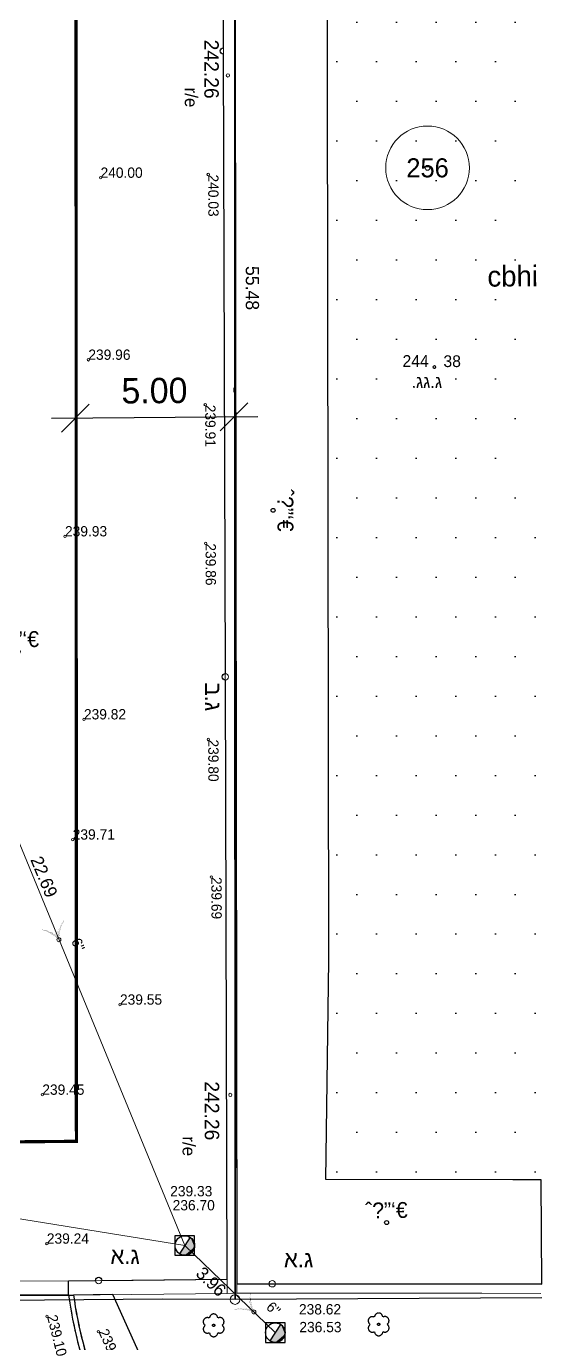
# Model space of a CAD drawing. Extents: x 231477 to 231608, y 633071 to 633188.
# Drawn here: x 231547.08 to 231563.4, y 633110.84 to 633152.36 of the extents above; entities that cross this region are included whole.
import ezdxf
from ezdxf.enums import TextEntityAlignment as Align

# ---------------------------------------------------------------- set-up
doc = ezdxf.new("R2010")
doc.units = 0
doc.header["$MEASUREMENT"] = 0
for name, pattern in [('DASHDOT', [1, 0.5, -0.25, 0, -0.25]), ('DASHED2', [9.524999999999999, 6.35, -3.175]), ('HIDDEN', [0.375, 0.25, -0.125])]:
    doc.linetypes.add(name, pattern=pattern)
for name, color, linetype, lineweight in [('1502', 7, 'Continuous', 20), ('1505', 7, 'Continuous', 20), ('1603', 8, 'Continuous', 20), ('1609', 8, 'Continuous', 20), ('1610', 8, 'Continuous', 20), ('2401', 7, 'Continuous', 30), ('2404', 7, 'HIDDEN', 30), ('2602', 8, 'Continuous', 20), ('2612', 8, 'Continuous', 20), ('2805', 3, 'DASHED2', 25), ('2810', 3, 'DASHED2', 25), ('4801', 25, 'Continuous', 20)]:
    doc.layers.add(name, color=color, linetype=linetype, lineweight=lineweight)
for name, color, linetype in [('1802', 15, 'Continuous'), ('1803', 240, 'DASHDOT'), ('2200', 7, 'Continuous'), ('2299', 7, 'Continuous'), ('4804', 25, 'Continuous')]:
    doc.layers.add(name, color=color, linetype=linetype)
doc.styles.add('H1', font='MIRYL')
doc.styles.add('hebtext', font='hebtxt.shx')
doc.styles.add('MAVAT_HEBTXT', font='HEBTXT')
doc.styles.add('MIRYL', font='miryl', dxfattribs={"height": 0.5})
doc.dimstyles.new('KB', dxfattribs={"dimtxt": 0.8, "dimasz": 0.88, "dimexe": 0.78, "dimexo": 0.9125, "dimgap": 0.44, "dimtad": 1, "dimzin": 0, "dimdsep": 46, "dimtxsty": 'Standard', "dimblk": 'OBLIQUE', "dimcen": 0.29, "dimdle": 0.75, "dimadec": 0, "dimazin": 0, "dimtfac": 1, "dimtofl": 0, "dimtmove": 0, "dimatfit": 3, "dimldrblk": 'OBLIQUE', "dimfxl": 1, "dimtolj": 1, "dimtzin": 0, "dimarcsym": 0})

# ---------------------------------------------------------------- blocks, each defined once
blk = doc.blocks.new('2801')
blk.add_circle((0, 0), 0.0362178538504536)
for centre, start, end in [((-0.1991469816828612, 0.1132156491978094), 63.29374363292867, 237.469539213029), ((-0.0015258625644492, 0.2290741698467173), 3.293743634627335, 177.4695392152514), ((0.197621119118412, 0.1158585206489079), 303.2937436350329, 117.4695392141759), ((-0.197621119118412, -0.1158585206489078), 123.2937436350328, 297.4695392141759), ((0.0015258625644492, -0.2290741698117926), 183.2937436346273, 357.4695392152515), ((0.1991469816828612, -0.1132156491628848), 243.2937436329287, 57.46953921302892)]:
    blk.add_arc(centre, 0.1297199659328796, start, end)
at = {"style": 'hebtext'}
for tag, p in [('VEGETATION_NUM', (0.0081991291372105, 1.922118141592111)), ('HIGHT', (0.0081991291372105, 1.281696232877414)), ('VEGETATION_TYPE', (0.0081991291372105, 0.6491807670216077))]:
    blk.add_attdef(tag, p, '', height=0.375, dxfattribs=at)
blk = doc.blocks.new('2602')
at = {"color": 2}
blk.add_circle((0, 0), 0.25, dxfattribs=at)
at = {"style": 'hebtext'}
blk.add_attdef('FENCE_TYPE', (0.9248771555597264, 1.298807076621775), '', height=1.3, dxfattribs=at)
blk = doc.blocks.new('1603')
blk.add_circle((0, 0), 0.25)
at = {"style": 'hebtext'}
blk.add_attdef('BLK-NO', (-4.662748283841212, 1), '', height=1.3, dxfattribs=at)
blk = doc.blocks.new('1505')
blk.add_circle((0, 0), 0.15)
at = {"style": 'hebtext'}
for tag, p in [('METER', (-10.33333333333333, -0.0036900374141429)), ('CENTIMETER', (1, -0.0036900396827539))]:
    blk.add_attdef(tag, p, '', height=1.3, dxfattribs=at)
at = {"style": 'hebtext', "flags": 1}
blk.add_attdef('HEIGHT', (1, -0.0036900374141429), '', height=1.3, dxfattribs=at)
blk = doc.blocks.new('2401')
at = {"color": 2}
blk.add_circle((0, 0), 0.25, dxfattribs=at)
at = {"style": 'hebtext'}
blk.add_attdef('COVER_TYPE', (-10, 1), '', height=1.3, dxfattribs=at)
blk = doc.blocks.new('1502')
blk.add_circle((0, 0), 0.15)
at = {"style": 'hebtext'}
for tag, p in [('METER', (-10.33333333333333, -0.003690037414142866)), ('CENTIMETER', (1, -0.003690039682753943))]:
    blk.add_attdef(tag, p, '', height=1.3, dxfattribs=at)
at = {"style": 'hebtext', "flags": 1}
blk.add_attdef('HEIGHT', (1, -0.003690037414142866), '', height=1.3, dxfattribs=at)
blk = doc.blocks.new('*U29', base_point=(1.230658689674374, -0.0519636970368047))
at = {"color": 0}
for points in [[(0.7512456561167957, 0.9761408712099022), (0.6635266320725535, 1.037763674837019), (-0.4773631639585453, -1.135493481256615), (-0.667287318641702, -1.035349540329616)], [(0.7512456561167957, 0.9761408712099022), (-0.4773631639585453, -1.135493481256615), (-0.0114646758281343, -1.231701910970725)], [(1.214980411389018, -0.202592290627634), (0.7512456561167957, 0.9761408712099022), (-0.0114646758281343, -1.231701910970725)], [(1.138668258284804, 0.4697399640816512), (1.039799840127674, 0.6603312265456209), (0.7512456561167957, 0.9761408712099022), (0.9093376299923724, 0.8308586588347242)], [(1.214980411389018, -0.202592290627634), (1.230658689674374, -0.0519636970368047), (0.7512456561167957, 0.9761408712099022), (1.138668258284804, 0.4697399640816512)], [(1.230658689674374, -0.0519636970368047), (1.230658689674374, 0.0519636970368075), (1.138668258284804, 0.4697399640816512), (1.20293881760789, 0.2648758905089526)], [(-0.4773631639585453, -1.135493481256615), (-0.2729345710959236, -1.201136027343058), (-0.0114646758281343, -1.231701910970725), (-0.0602129994021092, -1.23028266304284)], [(-0.0114646758281343, -1.231701910970725), (0.4320401354000978, -1.153500046677175), (1.214980411389018, -0.202592290627634), (0.9509077560495413, -0.7829402759889207)], [(-0.0114646758281343, -1.231701910970725), (0.0114646758281243, -1.231701910970725), (0.4320401354000978, -1.153500046677175), (0.2251732939102499, -1.210998771258827)], [(0.4320401354000978, -1.153500046677175), (0.6257796559986719, -1.060952806876425), (0.9509077560495413, -0.7829402759889207), (0.8005051784095101, -0.9361690529067596)], [(0.9509077560495413, -0.7829402759889207), (1.072417482704548, -0.6059222549720545), (1.214980411389018, -0.202592290627634), (1.161342346817009, -0.4104935928493177)]]:
    blk.add_solid(points, dxfattribs=at)
blk = doc.blocks.new('4804')
at = {"layer": '4804'}
blk.add_lwpolyline([(1.230658689674374, -1.231701910970725), (1.230658689674374, 1.226115524678805), (-1.239530797892768, 1.226115524678806), (-1.239530797892768, -1.231701910970725)], close=True, dxfattribs=at)
blk.add_lwpolyline([(1.230658689674374, -0.0519636970368047), (1.230658689674374, 0.0519636970368075, 0.2446433032628448), (0.6635266320725535, 1.037763674837019), (-0.667287318641702, -1.035349540329616, 0.1417364557809968), (-0.0114646758281343, -1.231701910970725), (0.0114646758281243, -1.231701910970725, 0.3992067370255515)], format="xyb", close=True, dxfattribs=at)
blk.add_lwpolyline([(0.6635266320725536, 1.037763674837019), (-0.6672873186417019, -1.035349540329616)], dxfattribs=at)
blk.add_circle((0, 0), 1.23175526639052, dxfattribs=at)
blk.add_blockref('*U29', (1.230658689674374, -0.0519636970368047), dxfattribs=at)
at = {"style": 'hebtext', "flags": 1}
for tag, p in [('NAME', (3.5952, 29.23090000000001)), ('COVER', (3.5952, 18.6983)), ('MATERIAL', (3.5952, 8.165700000000001)), ('TL', (2.95, -2.366899999999999)), ('MANH_TYPE', (3.5952, -2.366899999999999)), ('IL', (3.5952, -12.8995))]:
    blk.add_attdef(tag, p, '', height=1.3, dxfattribs=at)
at = {"style": 'hebtext'}
blk.add_attdef('NUMBER', (-0.0178694757477308, 2.233081841516808), '', height=1.3, dxfattribs=at)
blk = doc.blocks.new('4801')
at = {"layer": '4801'}
h = blk.add_hatch(color=256, dxfattribs=at)
edge = h.paths.add_edge_path()
edge.add_arc((1.951796283976446, 4.629683997832347), 5.024289268536314, 218.5861443957757, 247.1405366424412, ccw=False)
edge.add_arc((1.616046051385483, 3.690328592707159), 4.208830611079295, 211.4224145843073, 241.4224186509375)
edge.add_arc((1.818801628223892, -3.933483114227042), 4.509767381639857, 119.4318065499664, 147.2842538676045)
edge.add_arc((2.038908667029899, -4.74471416199888), 5.164248351073208, 113.2542669746959, 141.0190519870867, ccw=False)
at = {"layer": '4801', "const_width": 0.0075}
for points in [[(-1.975546539713823, 1.496082076857419, 0.1194662978093999), (-0.6740707384166209, -1.8e-15)], [(-0.6740707384166209, -1.3e-15, 0.1112868346322247), (-1.975546539713823, -1.496082076857418)]]:
    blk.add_lwpolyline(points, format="xyb", dxfattribs=at)
blk.add_lwpolyline([(3.3e-15, -1.8e-15, -0.1252407565816883), (-1.975546539713821, 1.496082076857424, 0.1316525156389632), (-0.3972408522930739, -0.0057410706290888, 0.1221310861767508), (-1.975546539713823, -1.496082076857418, -0.1217428999724354)], format="xyb", close=True, dxfattribs=at)
at = {"layer": '4801'}
blk.add_circle((0, 0), 0.25, dxfattribs=at)
at = {"layer": '4801', "style": 'hebtext', "text_generation_flag": 4}
blk.add_attdef('NUMBER', (0.2365548572705025, -12.93560612945274), '', height=1.3, rotation=180, dxfattribs=at)
blk.add_attdef('DIAM', (0.2189825421691554, -14.12717828938853), '', height=1.3, dxfattribs=at)
at = {"layer": '4801', "style": 'hebtext', "flags": 1}
for tag, p in [('IL_IN', (0.213213127994984, -19.56644402450326)), ('IL_OUT', (0.3043800552032296, -24.66385936254431)), ('MATERIAL', (0.0821262136855623, -26.33095549474041)), ('SLOPE', (0.1577540958296524, -27.59932109384416))]:
    blk.add_attdef(tag, p, '', height=1.3, dxfattribs=at)
blk = doc.blocks.new('1610')
blk.add_circle((0, 0), 0.15)
at = {"style": 'hebtext'}
for tag, p in [('NUMBER', (-2.144338194362382, 1.235607804380268)), ('NAME', (-2.187068306901395, -2.128200553687821))]:
    blk.add_attdef(tag, p, '', height=1.3, dxfattribs=at)
at = {"style": 'hebtext', "flags": 1}
blk.add_attdef('HEIGHT', (-2.098538690505919, -4.164189898902717), '', height=1.3, dxfattribs=at)
blk = doc.blocks.new('1609')
for points in [[(0, 0, 0, 0, 0), (-5.34193266591712, 0, 0.3, 0, 0), (-5.989351696134506, 0, 0, 0, 0)], [(0, 0, 0, 0, 0), (5.34193266591712, 0, 0.3, 0, 0), (5.989351696134506, 0, 0, 0, 0)], [(0, 0, 0, 0, 0), (5.34193266591712, 0, 0.3, 0, 0), (5.989351696134506, 0, 0, 0, 0)], [(0, 0, 0, 0, 0), (5.34193266591712, 0, 0.3, 0, 0), (5.989351696134506, 0, 0, 0, 0)]]:
    blk.add_lwpolyline(points, format="xyseb")
at = {"style": 'hebtext'}
blk.add_attdef('LENGTH', text='', height=1.3, dxfattribs=at).set_placement((-0.001331343670488039, 1), align=Align.CENTER)
blk = doc.blocks.new('_Oblique')
at = {"color": 0, "linetype": 'ByBlock', "lineweight": -2}
blk.add_line((-0.5, -0.5), (0.5, 0.5), dxfattribs=at)
blk = doc.blocks.new('*D64')
at = {"layer": '1803', "color": 0, "linetype": 'Continuous', "lineweight": -2, "transparency": 16777216}
for p, q in [((231553.6186180254, 633140.9690987025), (231553.6197285008, 633140.8366033563)), ((231548.6187936291, 633140.9271939666), (231548.6199041046, 633140.7946986203)), ((231547.876467584, 633140.0084403042), (231554.3762392991, 633140.0629164609))]:
    blk.add_line(p, q, dxfattribs=at)
at = {"layer": '1803', "color": 0, "linetype": 'Continuous', "lineweight": -2, "transparency": 16777216, "xscale": 0.88, "yscale": 0.88, "zscale": 0.88}
for p, rotation in [((231548.6264412434, 633140.0147260146), 180.4801985240939), ((231553.6262656397, 633140.0566307505), 0.4801985240938893)]:
    blk.add_blockref('_Oblique', p, dxfattribs=dict(at, rotation=rotation))
at = {"layer": '1803', "color": 0, "linetype": 'Continuous', "transparency": 16777216, "insert": (231551.1193134459, 633140.875648881), "char_height": 0.8, "attachment_point": 5, "rotation": 0.4801985240938893}
blk.add_mtext('\\A1;5.00', dxfattribs=at)

msp = doc.modelspace()

# ---------------------------------------------------------------- hatches: boundary and pattern name
at = {"layer": '2299'}
h = msp.add_hatch(dxfattribs=at)
h.set_pattern_fill('DOTS', color=256, scale=20, style=0)
h.set_pattern_definition([(0, (0, 0), (0.625, 1.25), [0, -1.25])])
h.paths.add_polyline_path([(231563.3149419324, 633115.9997747468), (231562.795624992, 633177.6411621557), (231556.5364846228, 633177.6476589057), (231556.6203725788, 633122.9186663324), (231556.5285302429, 633116.0080028343), (231562.422984135, 633115.9980875179)])

# ---------------------------------------------------------------- linework, layer by layer
at = {"layer": '1603'}
msp.add_circle((231559.733212773, 633147.9043710417), 1.317955731402591, dxfattribs=at)
at = {"layer": '1802'}
msp.add_lwpolyline([(231563.338663483, 633112.2829745758), (231553.6600051583, 633112.2256933033), (231553.64, 633167.71), (231553.5897226817, 633175.6684111686)], dxfattribs=at)
msp.add_lwpolyline([(231553.64, 633167.71), (231553.6600051583, 633112.2256933033), (231551.3728330676, 633112.2377901769), (231516.6425598369, 633111.9441730139), (231516.19, 633167.78)], close=True, dxfattribs=at)
at = {"layer": '1803', "ltscale": 1.5, "const_width": 0.1}
msp.add_lwpolyline([(231548.641799086, 633162.7193336972), (231548.6582059058, 633117.215018819), (231521.6018568587, 633116.9862786535), (231521.2307666069, 633162.770569272)], close=True, dxfattribs=at)
at = {"layer": '2200'}
msp.add_lwpolyline([(231563.3122020364, 633115.999769564), (231562.422984135, 633115.9980875179), (231556.5285302429, 633116.0080028343), (231556.6203725788, 633122.9186663324), (231556.534635794, 633178.853845629)], dxfattribs=at)
at = {"layer": '2401'}
msp.add_lwpolyline([(231556.534635794, 633178.853845629), (231553.4616340434, 633178.8366683694), (231553.3844041929, 633167.7128338618), (231553.64, 633167.71), (231553.7141684477, 633112.7232265286), (231554.7343364407, 633112.7231600755), (231554.9343294311, 633112.723147048), (231561.4416125426, 633112.7227231674), (231563.3426003681, 633112.7168000973), (231563.3149419324, 633115.9997747468), (231562.422984135, 633115.9980875179), (231556.5285302429, 633116.0080028343), (231556.6203725788, 633122.9186663324)], close=True, dxfattribs=at)
msp.add_lwpolyline([(231540.8710043444, 633112.3482909338), (231548.4091094849, 633112.3673482992), (231548.4043707052, 633112.8173233474), (231549.2611502099, 633112.8263462685, -1), (231549.4611391202, 633112.828452393), (231553.4137253807, 633112.8700778916), (231553.3569198273, 633131.7557086049, -0.4150948195394251), (231553.2566190415, 633131.8557081525, -0.4133328539246696), (231553.3563182557, 633131.9557077001), (231553.2975656415, 633151.4886601623, -0.4150948195650902), (231553.1972648557, 633151.5886597099, -0.4133328539502967), (231553.2969640699, 633151.6886592575), (231553.2495190867, 633167.462265471)], format="xyb", dxfattribs=at)
msp.add_lwpolyline([(231549.8021228899, 633112.3820184099), (231548.5652727512, 633112.3689928867, 0.1147258592170058), (231550.6984188465, 633106.7956539257, 0.1490063053273535), (231551.8217774639, 633106.5165912779), (231556.0858422699, 633106.5420963052), (231556.0786419606, 633107.7335919393), (231551.91, 633107.723)], format="xyb", close=True, dxfattribs=at)
at = {"layer": '2404'}
msp.add_lwpolyline([(231563.3955522408, 633106.4315691588), (231551.8262339771, 633106.3616778763, -0.1527455881596476), (231550.5890065311, 633106.6809030452, -0.1157439157762755), (231548.4091094849, 633112.3673482992), (231548.5652727512, 633112.3689928867, 0.1147258592189907), (231550.6984188466, 633106.7956539256, 0.1490063053126964), (231551.8217774639, 633106.5165912779), (231563.3942527848, 633106.5858107462)], format="xyb", close=True, dxfattribs=at)
at = {"layer": '2602'}
for points in [[(231553.64, 633167.71), (231553.7150708094, 633112.4232264691)], [(231553.2495190867, 633167.462265471), (231553.4150789551, 633112.4200671933)], [(231548.4043707052, 633112.8173233474), (231553.4137253806, 633112.8700778916)], [(231548.4043707052, 633112.8173233474), (231548.4091094849, 633112.3673482992)], [(231563.3017744965, 633112.716927302), (231561.4416125426, 633112.7227231674), (231553.7147545333, 633112.7232264904)], [(231548.409109485, 633112.3673482992), (231553.4150789551, 633112.4200671931)], [(231553.7150708094, 633112.4232264691), (231553.4150789551, 633112.4200671931)], [(231563.3042889468, 633112.4169180114), (231561.441135405, 633112.4227231978), (231553.7150708094, 633112.4232264691)]]:
    msp.add_lwpolyline(points, dxfattribs=at)
at = {"layer": '2602', "elevation": 239.227}
msp.add_lwpolyline([(231549.80212289, 633112.3820184098), (231551.91, 633107.723)], dxfattribs=at)
at = {"layer": '2612', "elevation": 239.55}
msp.add_lwpolyline([(231540.8859639151, 633112.7877363771), (231548.4043707052, 633112.8173233474)], dxfattribs=at)
at = {"layer": '2810'}
msp.add_lwpolyline([(231548.4091094849, 633112.3673482992), (231540.8710043444, 633112.3482909338), (231540.6307672208, 633110.5894888169), (231540.3063804347, 633109.3596214573, -0.0696662436572656), (231539.5977073477, 633107.4406129378, -0.2495830519447372), (231538.2431186042, 633106.3674940157), (231537.424247909, 633106.3575766392), (231537.7260573788, 633106.0997626261), (231550.7298939444, 633106.1814295353), (231550.9773074739, 633106.4911661713, -0.05061525410363926), (231550.5890065311, 633106.6809030452, -0.115743915776275)], format="xyb", close=True, dxfattribs=at)
at = {"layer": '4801'}
for points in [[(231543.4334185372, 633134.9137852573), (231552.0755892667, 633113.9304821003)], [(231535.0740646971, 633116.6725296277), (231552.0755892667, 633113.9304821003)]]:
    msp.add_lwpolyline(points, dxfattribs=at)
at = {"layer": '4804'}
msp.add_lwpolyline([(231552.0755892667, 633113.9304821003), (231554.93, 633111.184)], dxfattribs=at)

# ---------------------------------------------------------------- block references
at = {"layer": '1502'}
ref = msp.add_blockref('1502', (231553.439, 633150.819, 242.262), dxfattribs=dict(at, xscale=0.35, yscale=0.35, zscale=0.35, rotation=270.0280165950722))
ref.add_attrib('HEIGHT', '242.26', (231552.6921761928, 633151.9448731849, 242.262), dxfattribs={"layer": '0', "height": 0.4549999999999998, "rotation": 270.0280165934016, "style": 'hebtext'})
ref = msp.add_blockref('1502', (231549.4187619048, 633147.5893333333, 239.997), dxfattribs=dict(at, xscale=0.25, yscale=0.25, zscale=0.25))
ref.add_attrib('HEIGHT', '240.00', (231549.4187619048, 633147.5893333333, 239.997), dxfattribs={"layer": '0', "height": 0.325, "style": 'hebtext'})
ref = msp.add_blockref('1502', (231552.8140391026, 633147.6936125617, 240.031), dxfattribs=dict(at, xscale=0.25, yscale=0.25, zscale=0.25))
ref.add_attrib('HEIGHT', '240.03', (231552.8140391026, 633147.6936125617, 240.031), dxfattribs={"layer": '0', "height": 0.325, "rotation": 270.1723379988538, "style": 'hebtext'})
ref = msp.add_blockref('1502', (231549.0342857143, 633141.8513333333, 239.959), dxfattribs=dict(at, xscale=0.25, yscale=0.25, zscale=0.25))
ref.add_attrib('HEIGHT', '239.96', (231549.0342857143, 633141.8513333333, 239.959), dxfattribs={"layer": '0', "height": 0.325, "style": 'hebtext'})
ref = msp.add_blockref('1502', (231552.7196049868, 633140.4349381385, 239.913), dxfattribs=dict(at, xscale=0.25, yscale=0.25, zscale=0.25))
ref.add_attrib('HEIGHT', '239.91', (231552.7196049868, 633140.4349381385, 239.913), dxfattribs={"layer": '0', "height": 0.325, "rotation": 270.1723379988538, "style": 'hebtext'})
ref = msp.add_blockref('1502', (231548.2977619048, 633136.2843333334, 239.929), dxfattribs=dict(at, xscale=0.25, yscale=0.25, zscale=0.25))
ref.add_attrib('HEIGHT', '239.93', (231548.2977619048, 633136.2843333334, 239.929), dxfattribs={"layer": '0', "height": 0.325, "style": 'hebtext'})
ref = msp.add_blockref('1502', (231552.7310103838, 633136.0648372367, 239.855), dxfattribs=dict(at, xscale=0.25, yscale=0.25, zscale=0.25))
ref.add_attrib('HEIGHT', '239.86', (231552.7310103838, 633136.0648372367, 239.855), dxfattribs={"layer": '0', "height": 0.325, "rotation": 270.1723379988538, "style": 'hebtext'})
ref = msp.add_blockref('1502', (231548.8947619048, 633130.5153333333, 239.823), dxfattribs=dict(at, xscale=0.25, yscale=0.25, zscale=0.25))
ref.add_attrib('HEIGHT', '239.82', (231548.8947619048, 633130.5153333333, 239.823), dxfattribs={"layer": '0', "height": 0.325, "style": 'hebtext'})
ref = msp.add_blockref('1502', (231552.8145354711, 633129.8827015023, 239.801), dxfattribs=dict(at, xscale=0.25, yscale=0.25, zscale=0.25))
ref.add_attrib('HEIGHT', '239.80', (231552.8145354711, 633129.8827015023, 239.801), dxfattribs={"layer": '0', "height": 0.325, "rotation": 270.1723379988538, "style": 'hebtext'})
ref = msp.add_blockref('1502', (231548.5414761905, 633126.7263333333, 239.712), dxfattribs=dict(at, xscale=0.25, yscale=0.25, zscale=0.25))
ref.add_attrib('HEIGHT', '239.71', (231548.5414761905, 633126.7263333333, 239.712), dxfattribs={"layer": '0', "height": 0.325, "style": 'hebtext'})
ref = msp.add_blockref('1502', (231552.9139576476, 633125.5468625659, 239.692), dxfattribs=dict(at, xscale=0.25, yscale=0.25, zscale=0.25))
ref.add_attrib('HEIGHT', '239.69', (231552.9139576476, 633125.5468625659, 239.692), dxfattribs={"layer": '0', "height": 0.325, "rotation": 270.1723379988538, "style": 'hebtext'})
ref = msp.add_blockref('1502', (231550.0317619048, 633121.5223333333, 239.548), dxfattribs=dict(at, xscale=0.25, yscale=0.25, zscale=0.25))
ref.add_attrib('HEIGHT', '239.55', (231550.0317619048, 633121.5223333333, 239.548), dxfattribs={"layer": '0', "height": 0.325, "style": 'hebtext'})
ref = msp.add_blockref('1502', (231547.5817619048, 633118.6813333333, 239.447), dxfattribs=dict(at, xscale=0.25, yscale=0.25, zscale=0.25))
ref.add_attrib('HEIGHT', '239.45', (231547.5817619048, 633118.6813333333, 239.447), dxfattribs={"layer": '0', "height": 0.325, "style": 'hebtext'})
ref = msp.add_blockref('1502', (231553.5126623189, 633118.6772998029, 242.0819), dxfattribs=dict(at, xscale=0.35, yscale=0.35, zscale=0.35, rotation=270.0280165950722))
ref.add_attrib('HEIGHT', '242.26', (231552.7055870072, 633119.1063200765, 242.0819), dxfattribs={"layer": '0', "height": 0.4549999999999998, "rotation": 270.0280165934016, "style": 'hebtext'})
ref = msp.add_blockref('1502', (231547.7252380952, 633113.9873333332, 239.24), dxfattribs=dict(at, xscale=0.25, yscale=0.25, zscale=0.25))
ref.add_attrib('HEIGHT', '239.24', (231547.7252380952, 633113.9873333332, 239.24), dxfattribs={"layer": '0', "height": 0.325, "style": 'hebtext'})
ref = msp.add_blockref('1502', (231547.7285181342, 633111.6989276706, 239.097043457), dxfattribs=dict(at, xscale=0.25, yscale=0.25, zscale=0.25))
ref.add_attrib('HEIGHT', '239.10', (231547.7285181342, 633111.6989276706, 239.097043457), dxfattribs={"layer": '0', "height": 0.325, "rotation": 284.0050770001943, "style": 'hebtext'})
ref = msp.add_blockref('1502', (231549.3477350215, 633111.2107663917, 239.227), dxfattribs=dict(at, xscale=0.25, yscale=0.25, zscale=0.25))
ref.add_attrib('HEIGHT', '239.23', (231549.3477350215, 633111.2107663917, 239.227), dxfattribs={"layer": '0', "height": 0.325, "rotation": 294.3433959998104, "style": 'hebtext'})
at = {"layer": '1505'}
ref = msp.add_blockref('1505', (231559.947903342, 633141.6239396312, 244.38), dxfattribs=dict(at, xscale=0.2856341731312568, yscale=0.2856341731312568, zscale=0.2856341731312568, rotation=359.9171645950722))
ref.add_attrib('METER', '244', (231558.9434209219, 633141.6291874886, 244.38), dxfattribs={"layer": '0', "height": 0.3713244250726223, "rotation": 359.9171645950711, "style": 'hebtext'})
ref.add_attrib('CENTIMETER', '38', (231560.2335356926, 633141.6224726756, 244.38), dxfattribs={"layer": '0', "height": 0.3713244250726223, "rotation": 359.9171645950711, "style": 'hebtext'})
ref = msp.add_blockref('1505', (231559.947903342, 633141.6239396312), dxfattribs=dict(at, xscale=0.3051107828214298, yscale=0.3051107828214298, zscale=0.3051107828214298, rotation=359.9171645950722))
ref.add_attrib('METER', '.גג.ג', (231559.2226201815, 633140.968480193), dxfattribs={"layer": '0', "height": 0.3966440176690763, "rotation": 359.9171645950711, "style": 'hebtext'})
at = {"layer": '1603'}
ref = msp.add_blockref('1603', (231559.733212773, 633147.9043710417), dxfattribs=dict(at, xscale=0.2999999999883585, yscale=0.2999999999883585, zscale=0.2999999999883585))
ref.add_attrib('PARCEL_NUM', '256', dxfattribs={"layer": '0', "height": 0.6000000000000001, "style": 'MAVAT_HEBTXT'}).set_placement((231559.733212773, 633147.9043710417), align=Align.MIDDLE)
at = {"layer": '1609', "xscale": 0.319999999957795, "yscale": 0.319999999957795, "zscale": 0.319999999957795, "rotation": 270.0554782429185}
msp.add_blockref('1609', (231553.6807293441, 633144.1133802788, 240.016), dxfattribs=at).add_auto_attribs({'LENGTH': '55.48'})
at = {"layer": '1610'}
msp.add_blockref('1610', (231553.6600051583, 633112.2256933033), dxfattribs=at)
at = {"layer": '2401'}
ref = msp.add_blockref('2401', (231554.8632678358, 633137.1062236369), dxfattribs=dict(at, xscale=0.2499999999189994, yscale=0.2499999999189994, zscale=0.2499999999189994, rotation=318.1869799565201))
ref.add_attrib('NAME', 'ˆ\x8c”‘€', dxfattribs={"layer": '0', "height": 0.4999999999999999, "rotation": 270.0878219163837, "style": 'MAVAT_HEBTXT'}).set_placement((231555.2611750653, 633137.1068335422), align=Align.MIDDLE)
ref = msp.add_blockref('2401', (231546.8165948918, 633132.6512942069), dxfattribs=dict(at, xscale=0.2499999999189994, yscale=0.2499999999189994, zscale=0.2499999999189994, rotation=49.1360379565201))
ref.add_attrib('NAME', 'ˆ\x8c”‘€', dxfattribs={"layer": '0', "height": 0.4999999999999999, "rotation": 1.036879916072393, "style": 'MAVAT_HEBTXT'}).set_placement((231546.8093943618, 633133.0491367484), align=Align.MIDDLE)
ref = msp.add_blockref('2401', (231558.4424090631, 633114.6537168681), dxfattribs=dict(at, xscale=0.2499999999189994, yscale=0.2499999999189994, zscale=0.2499999999189994, rotation=49.1360379565201))
ref.add_attrib('NAME', 'ˆ\x8c”‘€', dxfattribs={"layer": '0', "height": 0.4999999999999999, "rotation": 1.036879916072393, "style": 'MAVAT_HEBTXT'}).set_placement((231558.4352085331, 633115.0515594094), align=Align.MIDDLE)
at = {"layer": '2602'}
ref = msp.add_blockref('2602', (231553.3566190415, 633131.8557081525), dxfattribs=dict(at, xscale=0.4000000000188792, yscale=0.4000000000188792, zscale=0.4000000000188792, rotation=270.1723380001521))
ref.add_attrib('FENCE_TYPE', 'ב.ג', (231552.7157603465, 633131.6799293571), dxfattribs={"layer": '0', "height": 0.5200000000206174, "rotation": 270.1723379955188, "style": 'hebtext'})
at = {"layer": '2602', "xscale": 0.4000000000188792, "yscale": 0.4000000000188792, "zscale": 0.4000000000188792, "rotation": 359.9962680001522}
for p in [(231549.3611446651, 633112.8273993307), (231554.8343329904, 633112.7239907625)]:
    msp.add_blockref('2602', p, dxfattribs=at).add_auto_attribs({'FENCE_TYPE': 'א.ג'})
at = {"layer": '2805'}
for p in [(231552.9866135971, 633111.4134573281), (231558.1909312617, 633111.4439475478)]:
    msp.add_blockref('2801', p, dxfattribs=at)
at = {"layer": '4801', "color": 25}
ref = msp.add_blockref('4801', (231548.1053125582, 633123.5703656895), dxfattribs=dict(at, xscale=-0.2499999998928201, yscale=0.249999999912271, zscale=0.25, rotation=112.3847741070922))
ref.add_attrib('DIAM', '6"', (-231548.4878893483, 633123.53695948), dxfattribs={"extrusion": (0, 0, -1), "height": 0.3249999998859521, "rotation": 247.6152258903562, "style": 'hebtext', "text_generation_flag": 4})
ref = msp.add_blockref('4801', (231554.2551349726, 633111.8353393562), dxfattribs=dict(at, xscale=-0.24999999989282, yscale=0.249999999912271, zscale=0.25, rotation=136.1039471872373))
ref.add_attrib('DIAM', '6"', (-231554.6188325369, 633111.9586481422), dxfattribs={"extrusion": (0, 0, -1), "height": 0.3249999998859521, "rotation": 223.8960528099928, "style": 'hebtext', "text_generation_flag": 4})
at = {"layer": '4804'}
ref = msp.add_blockref('4804', (231552.0755892667, 633113.9304821003, 239.33), dxfattribs=dict(at, xscale=0.25, yscale=0.25, zscale=0.25))
ref.add_attrib('TL', '239.33', (231551.6157079326, 633115.4802828927, 239.33), dxfattribs={"layer": '0', "height": 0.3249999998862167, "style": 'hebtext'})
ref.add_attrib('IL', '236.70', (231551.6937264315, 633115.03789587, 239.33), dxfattribs={"layer": '0', "height": 0.3249999998862167, "style": 'hebtext'})
ref = msp.add_blockref('4804', (231554.9304700858, 633111.1836982332, 238.616), dxfattribs=dict(at, xscale=0.25, yscale=0.25, zscale=0.25))
ref.add_attrib('TL', '238.62', (231555.6771150327, 633111.7568124635, 238.616), dxfattribs={"layer": '0', "height": 0.3249999998862167, "style": 'hebtext'})
ref.add_attrib('IL', '236.53', (231555.6901358433, 633111.1971218027, 238.616), dxfattribs={"layer": '0', "height": 0.3249999998862167, "style": 'hebtext'})

# ---------------------------------------------------------------- texts
at = {"layer": '2200', "style": 'H1'}
msp.add_text('cbhi', height=0.65, rotation=0.5595720031559774, dxfattribs=at).set_placement((231561.6243145502, 633144.1572363457))
at = {"layer": '2602', "style": 'MIRYL'}
for p in [(231552.0775416439, 633150.4337901745, -416.3609999999996), (231552.0064346337, 633117.3719337985, -656.3919999999996)]:
    msp.add_text('r/e', height=0.3999999999999999, rotation=270.0280160798033, dxfattribs=at).set_placement(p)
at = {"layer": '4801', "style": 'hebtext'}
for s, rotation, p in [('22.69', 292.3847741907762, (231547.4536882239, 633125.4788542765)), ('3.96', 316.1039471912088, (231552.7687487885, 633112.6493907629))]:
    msp.add_text(s, height=0.3999999999999997, rotation=rotation, dxfattribs=at).set_placement(p, align=Align.CENTER)

# ---------------------------------------------------------------- dimensions: what is measured, and where the dimension line sits
at = {"layer": '1803', "linetype": 'Continuous'}
dim = msp.add_aligned_dim(p1=(231548.6264412435, 633140.0147260143), p2=(231553.6262656397, 633140.0566307503), distance=2.3282246686304708e-10, dimstyle='KB', override={"dimscale": 0, "dimtix": 0, "dimtofl": 0, "dimtmove": 0, "dimatfit": 3}, dxfattribs=at)
dim.commit()
dim.dimension.update_dxf_attribs({"geometry": '*D64', "text_midpoint": (231551.1193134459, 633140.875648881)})

doc.saveas('drawing.dxf')
